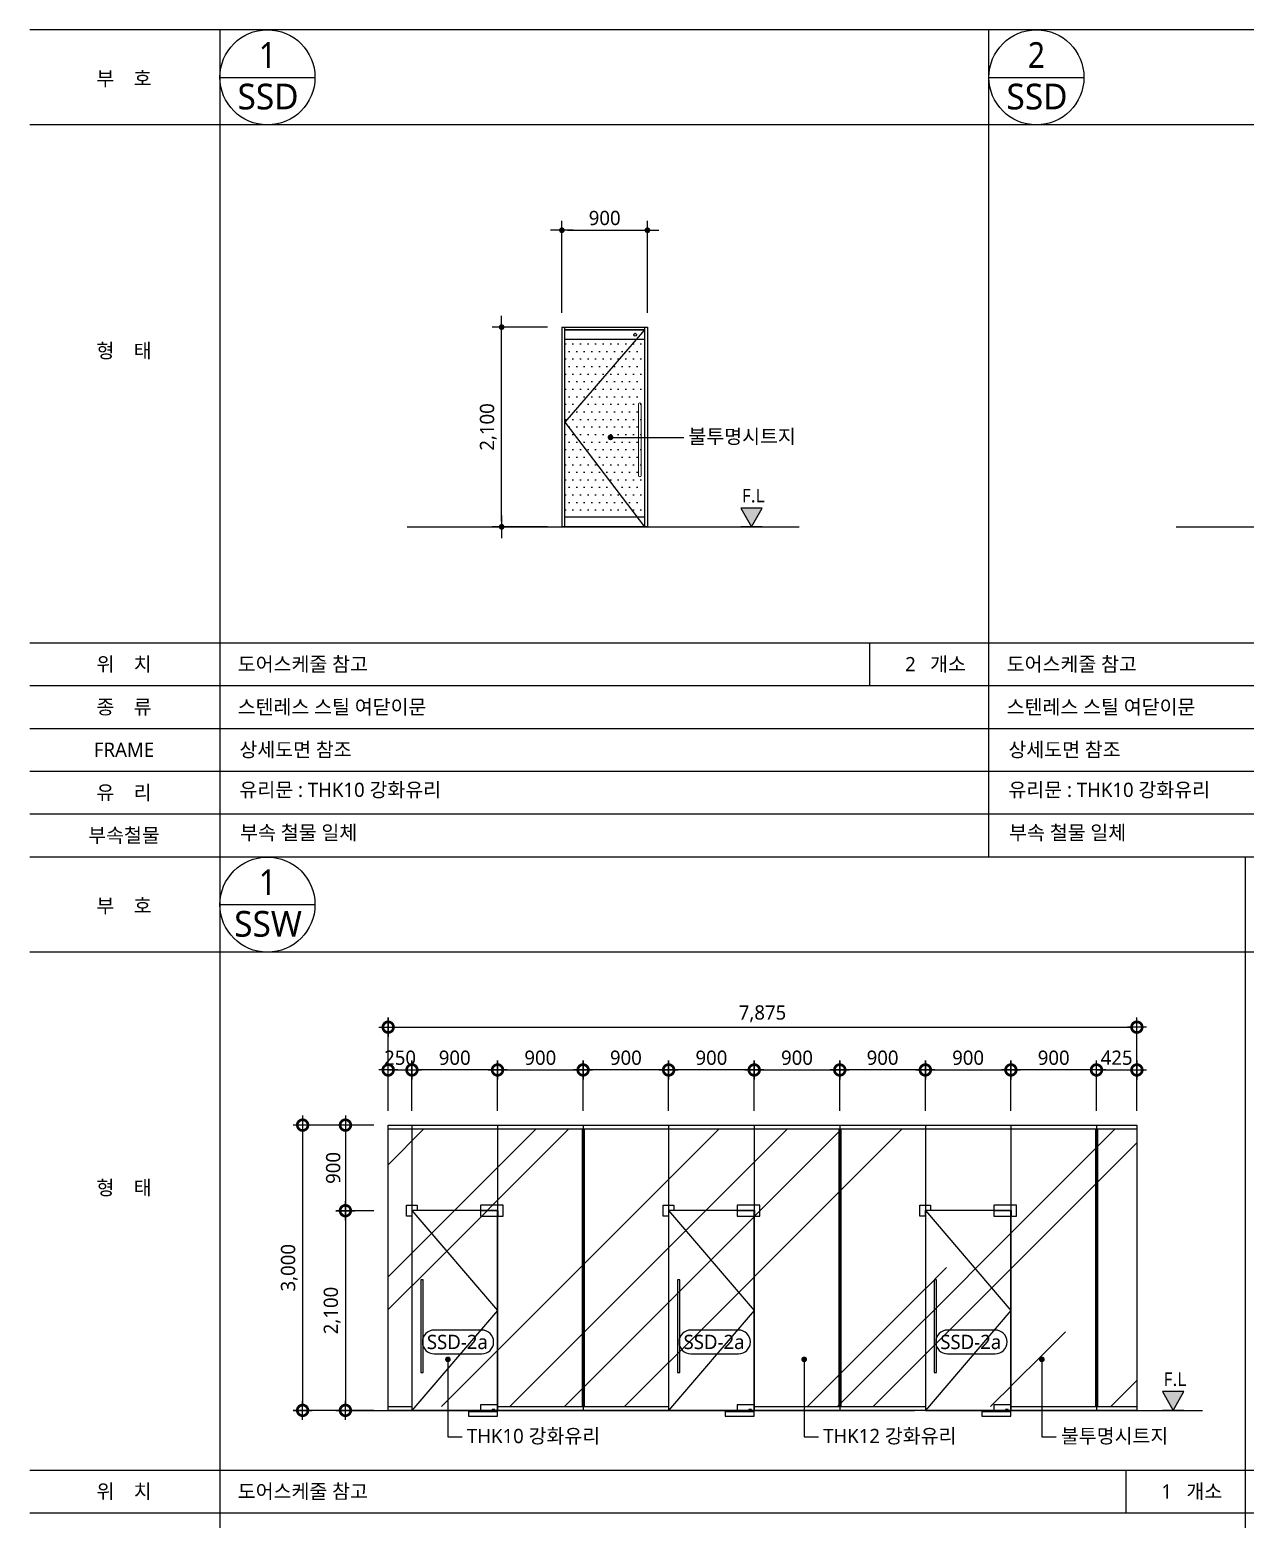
# Model space of a CAD drawing. Header units: millimetres. Extents: x -3 to 459584, y -660938 to -11738.
# Drawn here: x 42047 to 54831, y -135997 to -120334 of the extents above; entities that cross this region are included whole.
import ezdxf
from ezdxf import colors
from ezdxf.entities.mleader import LeaderData, LeaderLine
from ezdxf.enums import TextEntityAlignment as Align
from ezdxf.math import Vec2, Vec3

# ---------------------------------------------------------------- set-up
doc = ezdxf.new("R2010")
doc.units = ezdxf.units.MM
doc.header["$LTSCALE"] = 200
for name, pattern in [('CEN-GAUN', [32.2, 30, -1, 0.2, -1]), ('CENTERX2', [4, 2.5, -0.5, 0.5, -0.5]), ('DASHDOT', [1, 0.5, -0.25, 0, -0.25]), ('H1', [1, 0.5, -0.5])]:
    doc.linetypes.add(name, pattern=pattern)
doc.layers.get('DEFPOINTS').update_dxf_attribs({"color": 137})
for name, color, linetype in [('0.KSC-DIM', 5, 'Continuous'), ('0.KSC-DOOR', 4, 'Continuous'), ('4ELE', 4, 'Continuous'), ('6fin', 6, 'Continuous'), ('7ELE', 7, 'Continuous'), ('A-ELEV-PCN4', 4, 'Continuous'), ('A-ELEV-PCN5', 5, 'Continuous'), ('A-ELEV-PCN9', 9, 'Continuous'), ('A-PATT', 252, 'Continuous'), ('a-TAG-1', 6, 'Continuous'), ('A-TAG-2', 4, 'Continuous'), ('A-wall-유리파티션', 5, 'Continuous'), ('CEN', 1, 'CEN-GAUN'), ('CTR', 1, 'Continuous'), ('DIM', 7, 'Continuous'), ('ELE3', 3, 'Continuous'), ('ELE4', 4, 'Continuous'), ('ELE6', 6, 'Continuous'), ('SYM', 6, 'Continuous'), ('TAG', 6, 'Continuous'), ('TAR-LEVEL', 6, 'Continuous'), ('TEX', 3, 'Continuous')]:
    doc.layers.add(name, color=color, linetype=linetype)
doc.layers.add('WIN', color=4, linetype='Continuous', lineweight=0)
doc.styles.add('ARIAL', font='malgun.ttf')
doc.styles.add('S1', font='malgun.ttf')
doc.styles.add('돋움', font='malgun.ttf')
doc.styles.add('스타일1', font='malgun.ttf')
doc.dimstyles.new('CJA-50', dxfattribs={"dimscale": 50, "dimtxt": 3, "dimasz": 1, "dimexe": 2, "dimexo": 3, "dimgap": 1, "dimtad": 1, "dimdec": 0, "dimzin": 1, "dimdsep": 46, "dimlunit": 6, "dimtxsty": 'S1', "dimblk": 'GAUN-DOT', "dimcen": -2, "dimdle": 2, "dimclrd": 256, "dimclre": 256, "dimclrt": 3, "dimadec": 0, "dimazin": 0, "dimtfac": 1, "dimtdec": 0, "dimtix": 1, "dimtmove": 2, "dimatfit": 3, "dimldrblk": 'DOTSMALL', "dimfxl": 1, "dimtolj": 1, "dimtzin": 1, "dimarcsym": 0})
doc.dimstyles.new('CJC-50', dxfattribs={"dimscale": 50, "dimtxt": 3, "dimasz": 1.2, "dimexe": 2, "dimexo": 3, "dimgap": 1, "dimtad": 1, "dimdec": 0, "dimdsep": 46, "dimlunit": 6, "dimtxsty": 'ARIAL', "dimblk": 'CJDOT', "dimcen": 1, "dimclrd": 256, "dimclre": 256, "dimclrt": 3, "dimadec": 0, "dimazin": 0, "dimtfac": 1, "dimtdec": 0, "dimtix": 1, "dimtmove": 2, "dimatfit": 2, "dimfxl": 1, "dimlwd": -1, "dimlwe": -1, "dimarcsym": 0})

# ---------------------------------------------------------------- blocks, each defined once
blk = doc.blocks.new('CJDOT')
blk.add_line((-2, 0), (2, 0))
at = {"const_width": 0.5}
blk.add_lwpolyline([(-0.25, 0, 1), (0.25, 0, 1)], format="xyb", close=True, dxfattribs=at)
blk = doc.blocks.new('*D235')
at = {"layer": 'DEFPOINTS', "color": 0, "linetype": 'Continuous', "ltscale": 0.1, "transparency": 16777216}
for p in [(47010, -123461), (47644, -123461), (47644, -125561)]:
    blk.add_point(p, dxfattribs=at)
at = {"layer": 'DIM', "ltscale": 0.1, "transparency": 16777216}
for p, q in [((47494, -123461), (46910, -123461)), ((47010, -125501), (47010, -123521)), ((47494, -125561), (46910, -125561))]:
    blk.add_line(p, q, dxfattribs=at)
at = {"layer": 'DIM', "linetype": 'Continuous', "ltscale": 0.1, "transparency": 16777216, "xscale": 60, "yscale": 60, "zscale": 60}
for p, rotation in [((47010, -123461), 90), ((47010, -125561), 270)]:
    blk.add_blockref('CJDOT', p, dxfattribs=dict(at, rotation=rotation))
at = {"layer": 'DIM', "color": 3, "linetype": 'Continuous', "ltscale": 0.1, "transparency": 16777216, "insert": (46870, -124511), "char_height": 150, "attachment_point": 5, "rotation": 90, "style": 'ARIAL'}
blk.add_mtext('2,100', dxfattribs=at)
blk = doc.blocks.new('*D236')
at = {"layer": 'DEFPOINTS', "color": 0, "linetype": 'Continuous', "ltscale": 0.1, "transparency": 16777216}
for p in [(48544, -122442), (47644, -123461), (48544, -123461)]:
    blk.add_point(p, dxfattribs=at)
at = {"layer": 'DIM', "ltscale": 0.1, "transparency": 16777216}
for p, q in [((47644, -123311), (47644, -122342)), ((47704, -122442), (48484, -122442)), ((48544, -123311), (48544, -122342))]:
    blk.add_line(p, q, dxfattribs=at)
at = {"layer": 'DIM', "linetype": 'Continuous', "ltscale": 0.1, "transparency": 16777216, "xscale": 60, "yscale": 60, "zscale": 60, "rotation": 180}
blk.add_blockref('CJDOT', (47644, -122442), dxfattribs=at)
at = {"layer": 'DIM', "linetype": 'Continuous', "ltscale": 0.1, "transparency": 16777216, "xscale": 60, "yscale": 60, "zscale": 60}
blk.add_blockref('CJDOT', (48544, -122442), dxfattribs=at)
at = {"layer": 'DIM', "color": 3, "linetype": 'Continuous', "ltscale": 0.1, "transparency": 16777216, "insert": (48094, -122314), "char_height": 150, "attachment_point": 5, "style": 'ARIAL'}
blk.add_mtext('900', dxfattribs=at)
blk = doc.blocks.new('단면레벨-1')
at = {"layer": 'TAG'}
blk.add_hatch(color=256, dxfattribs=at).paths.add_polyline_path([(0, 0), (2.27, 3.93), (-2.27, 3.93)])
for p, q in [((-2.27, 3.93), (0, 0)), ((2.27, 3.93), (-2.27, 3.93)), ((0, 0), (2.27, 3.93)), ((2.27, 0), (-2.27, 0))]:
    blk.add_line(p, q, dxfattribs=at)
at = {"layer": 'TAG', "color": 3, "style": '돋움'}
blk.add_attdef('GL.+1500', text='', height=2.81, dxfattribs=at).set_placement((0.37, 6.53), align=Align.MIDDLE)
blk = doc.blocks.new('dor&win')
at = {"layer": 'a-TAG-1', "ltscale": 0.2}
blk.add_line((-5.5, 0), (5.5, 0), dxfattribs=at)
blk.add_circle((0, 0), 5.5, dxfattribs=at)
at = {"layer": 'a-TAG-1', "color": 3, "style": 'ARIAL'}
for tag, p in [('1', (0, 2.58)), ('FSD', (0.07, -2.22))]:
    blk.add_attdef(tag, text='', height=3, dxfattribs=at).set_placement(p, align=Align.MIDDLE_CENTER)
blk = doc.blocks.new('_Dot')
at = {"color": 0, "linetype": 'ByBlock', "lineweight": -2}
blk.add_line((-0.5, 0), (-1, 0), dxfattribs=at)
at = {"color": 0, "linetype": 'ByBlock', "const_width": 0.5}
blk.add_lwpolyline([(-0.25, 0, 1), (0.25, 0, 1)], format="xyb", close=True, dxfattribs=at)
blk = doc.blocks.new('GAUN-DOT')
at = {"linetype": 'ByBlock'}
for p, q in [((2, 0), (-2, 0)), ((0, -2), (0, 2))]:
    blk.add_line(p, q, dxfattribs=at)
at = {"const_width": 2.25}
blk.add_lwpolyline([(0, 0.28125, 1), (0, -0.28125, 1)], format="xyb", close=True, dxfattribs=at)
blk = doc.blocks.new('*D258')
at = {"layer": 'DEFPOINTS', "color": 0, "transparency": 16777216}
for p in [(45817, -131853), (44917, -134853), (45817, -134853)]:
    blk.add_point(p, dxfattribs=at)
at = {"layer": 'DIM', "lineweight": -2, "transparency": 16777216}
for p, q in [((45667, -131853), (44817, -131853)), ((44917, -131903), (44917, -134803)), ((45667, -134853), (44817, -134853))]:
    blk.add_line(p, q, dxfattribs=at)
at = {"layer": 'DIM', "lineweight": -2, "transparency": 16777216, "xscale": 50, "yscale": 50, "zscale": 50}
for p, rotation in [((44917, -131853), 90), ((44917, -134853), 270)]:
    blk.add_blockref('GAUN-DOT', p, dxfattribs=dict(at, rotation=rotation))
at = {"layer": 'DIM', "color": 3, "transparency": 16777216, "insert": (44777, -133353), "char_height": 150, "attachment_point": 5, "rotation": 90, "style": 'S1'}
blk.add_mtext('\\A1;3,000', dxfattribs=at)
blk = doc.blocks.new('_DotSmall')
at = {"color": 0, "linetype": 'ByBlock', "const_width": 0.5}
blk.add_lwpolyline([(-0.0625, 0, 1), (0.0625, 0, 1)], format="xyb", close=True, dxfattribs=at)
blk = doc.blocks.new('*D259')
at = {"layer": 'DEFPOINTS', "color": 0, "transparency": 16777216}
for p in [(45817, -132753), (45367, -134853), (45817, -134853)]:
    blk.add_point(p, dxfattribs=at)
at = {"layer": 'DIM', "lineweight": -2, "transparency": 16777216}
for p, q in [((45667, -132753), (45267, -132753)), ((45367, -132803), (45367, -134803)), ((45667, -134853), (45267, -134853))]:
    blk.add_line(p, q, dxfattribs=at)
at = {"layer": 'DIM', "lineweight": -2, "transparency": 16777216, "xscale": 50, "yscale": 50, "zscale": 50}
for p, rotation in [((45367, -132753), 90), ((45367, -134853), 270)]:
    blk.add_blockref('GAUN-DOT', p, dxfattribs=dict(at, rotation=rotation))
at = {"layer": 'DIM', "color": 3, "transparency": 16777216, "insert": (45227, -133803), "char_height": 150, "attachment_point": 5, "rotation": 90, "style": 'S1'}
blk.add_mtext('\\A1;2,100', dxfattribs=at)
blk = doc.blocks.new('*D260')
at = {"layer": 'DEFPOINTS', "color": 0, "transparency": 16777216}
for p in [(45817, -131853), (45367, -132753), (45817, -132753)]:
    blk.add_point(p, dxfattribs=at)
at = {"layer": 'DIM', "lineweight": -2, "transparency": 16777216}
for p, q in [((45667, -131853), (45267, -131853)), ((45367, -131903), (45367, -132703)), ((45667, -132753), (45267, -132753))]:
    blk.add_line(p, q, dxfattribs=at)
at = {"layer": 'DIM', "lineweight": -2, "transparency": 16777216, "xscale": 50, "yscale": 50, "zscale": 50}
for p, rotation in [((45367, -131853), 90), ((45367, -132753), 270)]:
    blk.add_blockref('GAUN-DOT', p, dxfattribs=dict(at, rotation=rotation))
at = {"layer": 'DIM', "color": 3, "transparency": 16777216, "insert": (45239, -132303), "char_height": 150, "attachment_point": 5, "rotation": 90, "style": 'S1'}
blk.add_mtext('\\A1;900', dxfattribs=at)
blk = doc.blocks.new('*D261')
at = {"layer": 'DEFPOINTS', "color": 0, "transparency": 16777216}
for p in [(53692, -130823), (45817, -131853), (53692, -131853)]:
    blk.add_point(p, dxfattribs=at)
at = {"layer": 'DIM', "lineweight": -2, "transparency": 16777216}
for p, q in [((45817, -131703), (45817, -130723)), ((53692, -131703), (53692, -130723)), ((45867, -130823), (53642, -130823))]:
    blk.add_line(p, q, dxfattribs=at)
at = {"layer": 'DIM', "lineweight": -2, "transparency": 16777216, "xscale": 50, "yscale": 50, "zscale": 50, "rotation": 180}
blk.add_blockref('GAUN-DOT', (45817, -130823), dxfattribs=at)
at = {"layer": 'DIM', "lineweight": -2, "transparency": 16777216, "xscale": 50, "yscale": 50, "zscale": 50}
blk.add_blockref('GAUN-DOT', (53692, -130823), dxfattribs=at)
at = {"layer": 'DIM', "color": 3, "transparency": 16777216, "insert": (49754, -130682), "char_height": 150, "attachment_point": 5, "style": 'S1'}
blk.add_mtext('\\A1;7,875', dxfattribs=at)
blk = doc.blocks.new('*D262')
at = {"layer": 'DEFPOINTS', "color": 0, "transparency": 16777216}
for p in [(46067, -131273), (45817, -131853), (46067, -131853)]:
    blk.add_point(p, dxfattribs=at)
at = {"layer": 'DIM', "lineweight": -2, "transparency": 16777216}
for p, q in [((45817, -131703), (45817, -131173)), ((46067, -131703), (46067, -131173)), ((45767, -131273), (45717, -131273)), ((45817, -131273), (46067, -131273)), ((46117, -131273), (46167, -131273))]:
    blk.add_line(p, q, dxfattribs=at)
at = {"layer": 'DIM', "lineweight": -2, "transparency": 16777216, "xscale": 50, "yscale": 50, "zscale": 50}
blk.add_blockref('GAUN-DOT', (45817, -131273), dxfattribs=at)
at = {"layer": 'DIM', "lineweight": -2, "transparency": 16777216, "xscale": 50, "yscale": 50, "zscale": 50, "rotation": 180}
blk.add_blockref('GAUN-DOT', (46067, -131273), dxfattribs=at)
at = {"layer": 'DIM', "color": 3, "transparency": 16777216, "insert": (45942, -131145), "char_height": 150, "attachment_point": 5, "style": 'S1'}
blk.add_mtext('\\A1;250', dxfattribs=at)
blk = doc.blocks.new('*D263')
at = {"layer": 'DEFPOINTS', "color": 0, "transparency": 16777216}
for p in [(46067, -131273), (46067, -131853), (46967, -131853)]:
    blk.add_point(p, dxfattribs=at)
at = {"layer": 'DIM', "lineweight": -2, "transparency": 16777216}
for p, q in [((46067, -131703), (46067, -131173)), ((46967, -131703), (46967, -131173)), ((46917, -131273), (46117, -131273))]:
    blk.add_line(p, q, dxfattribs=at)
at = {"layer": 'DIM', "lineweight": -2, "transparency": 16777216, "xscale": 50, "yscale": 50, "zscale": 50, "rotation": 180}
blk.add_blockref('GAUN-DOT', (46067, -131273), dxfattribs=at)
at = {"layer": 'DIM', "lineweight": -2, "transparency": 16777216, "xscale": 50, "yscale": 50, "zscale": 50}
blk.add_blockref('GAUN-DOT', (46967, -131273), dxfattribs=at)
at = {"layer": 'DIM', "color": 3, "transparency": 16777216, "insert": (46517, -131145), "char_height": 150, "attachment_point": 5, "style": 'S1'}
blk.add_mtext('\\A1;900', dxfattribs=at)
blk = doc.blocks.new('*D264')
at = {"layer": 'DEFPOINTS', "color": 0, "transparency": 16777216}
for p in [(48767, -131273), (48767, -131853), (49667, -131853)]:
    blk.add_point(p, dxfattribs=at)
at = {"layer": 'DIM', "lineweight": -2, "transparency": 16777216}
for p, q in [((48767, -131703), (48767, -131173)), ((49667, -131703), (49667, -131173)), ((49617, -131273), (48817, -131273))]:
    blk.add_line(p, q, dxfattribs=at)
at = {"layer": 'DIM', "lineweight": -2, "transparency": 16777216, "xscale": 50, "yscale": 50, "zscale": 50, "rotation": 180}
blk.add_blockref('GAUN-DOT', (48767, -131273), dxfattribs=at)
at = {"layer": 'DIM', "lineweight": -2, "transparency": 16777216, "xscale": 50, "yscale": 50, "zscale": 50}
blk.add_blockref('GAUN-DOT', (49667, -131273), dxfattribs=at)
at = {"layer": 'DIM', "color": 3, "transparency": 16777216, "insert": (49217, -131145), "char_height": 150, "attachment_point": 5, "style": 'S1'}
blk.add_mtext('\\A1;900', dxfattribs=at)
blk = doc.blocks.new('*D265')
at = {"layer": 'DEFPOINTS', "color": 0, "transparency": 16777216}
for p in [(50567, -131273), (49667, -131853), (50567, -131853)]:
    blk.add_point(p, dxfattribs=at)
at = {"layer": 'DIM', "lineweight": -2, "transparency": 16777216}
for p, q in [((49667, -131703), (49667, -131173)), ((50567, -131703), (50567, -131173)), ((49717, -131273), (50517, -131273))]:
    blk.add_line(p, q, dxfattribs=at)
at = {"layer": 'DIM', "lineweight": -2, "transparency": 16777216, "xscale": 50, "yscale": 50, "zscale": 50, "rotation": 180}
blk.add_blockref('GAUN-DOT', (49667, -131273), dxfattribs=at)
at = {"layer": 'DIM', "lineweight": -2, "transparency": 16777216, "xscale": 50, "yscale": 50, "zscale": 50}
blk.add_blockref('GAUN-DOT', (50567, -131273), dxfattribs=at)
at = {"layer": 'DIM', "color": 3, "transparency": 16777216, "insert": (50117, -131145), "char_height": 150, "attachment_point": 5, "style": 'S1'}
blk.add_mtext('\\A1;900', dxfattribs=at)
blk = doc.blocks.new('*D266')
at = {"layer": 'DEFPOINTS', "color": 0, "transparency": 16777216}
for p in [(53692, -131273), (53267, -131853), (53692, -131853)]:
    blk.add_point(p, dxfattribs=at)
at = {"layer": 'DIM', "lineweight": -2, "transparency": 16777216}
for p, q in [((53267, -131703), (53267, -131173)), ((53692, -131703), (53692, -131173)), ((53217, -131273), (53167, -131273)), ((53267, -131273), (53692, -131273)), ((53742, -131273), (53792, -131273))]:
    blk.add_line(p, q, dxfattribs=at)
at = {"layer": 'DIM', "lineweight": -2, "transparency": 16777216, "xscale": 50, "yscale": 50, "zscale": 50}
blk.add_blockref('GAUN-DOT', (53267, -131273), dxfattribs=at)
at = {"layer": 'DIM', "lineweight": -2, "transparency": 16777216, "xscale": 50, "yscale": 50, "zscale": 50, "rotation": 180}
blk.add_blockref('GAUN-DOT', (53692, -131273), dxfattribs=at)
at = {"layer": 'DIM', "color": 3, "transparency": 16777216, "insert": (53479, -131145), "char_height": 150, "attachment_point": 5, "style": 'S1'}
blk.add_mtext('\\A1;425', dxfattribs=at)
blk = doc.blocks.new('DN')
at = {"layer": 'SYM', "color": 6}
blk.add_lwpolyline([(12.5, 0.17, 1), (12.5, 5.17), (2.5, 5.17, 1), (2.5, 0.17)], format="xyb", close=True, dxfattribs=at)
at = {"layer": 'SYM', "color": 3, "style": '스타일1'}
blk.add_attdef('FSD-1', text='', height=3, dxfattribs=at).set_placement((7.37, 2.67), align=Align.MIDDLE_CENTER)
blk = doc.blocks.new('*D98')
at = {"layer": 'DEFPOINTS', "color": 0, "transparency": 16777216}
for p in [(47867, -131273), (46967, -131853), (47867, -131853)]:
    blk.add_point(p, dxfattribs=at)
at = {"layer": 'DIM', "lineweight": -2, "transparency": 16777216}
for p, q in [((46967, -131703), (46967, -131173)), ((47867, -131703), (47867, -131173)), ((47017, -131273), (47817, -131273))]:
    blk.add_line(p, q, dxfattribs=at)
at = {"layer": 'DIM', "lineweight": -2, "transparency": 16777216, "xscale": 50, "yscale": 50, "zscale": 50, "rotation": 180}
blk.add_blockref('GAUN-DOT', (46967, -131273), dxfattribs=at)
at = {"layer": 'DIM', "lineweight": -2, "transparency": 16777216, "xscale": 50, "yscale": 50, "zscale": 50}
blk.add_blockref('GAUN-DOT', (47867, -131273), dxfattribs=at)
at = {"layer": 'DIM', "color": 3, "transparency": 16777216, "insert": (47417, -131145), "char_height": 150, "attachment_point": 5, "style": 'S1'}
blk.add_mtext('\\A1;900', dxfattribs=at)
blk = doc.blocks.new('*D99')
at = {"layer": 'DEFPOINTS', "color": 0, "transparency": 16777216}
for p in [(47867, -131273), (47867, -131853), (48767, -131853)]:
    blk.add_point(p, dxfattribs=at)
at = {"layer": 'DIM', "lineweight": -2, "transparency": 16777216}
for p, q in [((47867, -131703), (47867, -131173)), ((48767, -131703), (48767, -131173)), ((48717, -131273), (47917, -131273))]:
    blk.add_line(p, q, dxfattribs=at)
at = {"layer": 'DIM', "lineweight": -2, "transparency": 16777216, "xscale": 50, "yscale": 50, "zscale": 50, "rotation": 180}
blk.add_blockref('GAUN-DOT', (47867, -131273), dxfattribs=at)
at = {"layer": 'DIM', "lineweight": -2, "transparency": 16777216, "xscale": 50, "yscale": 50, "zscale": 50}
blk.add_blockref('GAUN-DOT', (48767, -131273), dxfattribs=at)
at = {"layer": 'DIM', "color": 3, "transparency": 16777216, "insert": (48317, -131145), "char_height": 150, "attachment_point": 5, "style": 'S1'}
blk.add_mtext('\\A1;900', dxfattribs=at)
blk = doc.blocks.new('SST-900')
at = {"color": 8, "linetype": 'H1', "ltscale": 50}
blk.add_wipeout([(0, -0.8), (68.6, -0.8), (68.6, 160), (0, 160)], dxfattribs=at).dxf.layer = '0.KSC-DOOR'
at = {"layer": '0.KSC-DIM', "color": 1, "linetype": 'CENTERX2', "ltscale": 200}
blk.add_lwpolyline([(0, 160), (68.6, 80), (0, 0)], dxfattribs=at)
at = {"layer": '0.KSC-DOOR', "color": 5}
for points in [[(-0.2, 155.7), (-4.4, 155.7), (-4.4, 164.3), (4, 164.3, -0.440022), (4.2, 164), (4.2, 160.2), (-0.2, 160.2), (-0.2, 155.7)], [(68.8, 155.7), (73, 155.7), (73, 164.3), (55.2, 164.3, 0.440022), (54.9, 164), (54.9, 160.2), (68.8, 160.2), (68.8, 155.7)]]:
    blk.add_lwpolyline(points, format="xyb", dxfattribs=at)
at = {"layer": '0.KSC-DOOR'}
blk.add_lwpolyline([(0, 0), (68.6, 0), (68.6, 160), (0, 160)], close=True, dxfattribs=at)
at = {"layer": '0.KSC-DOOR', "color": 5}
for points in [[(54.9, 155.7), (68.6, 155.7), (68.6, 160), (54.9, 160)], [(54.9, 0), (68.6, 0), (68.6, 4.3), (54.9, 4.3)]]:
    blk.add_lwpolyline(points, close=True, dxfattribs=at)
at = {"layer": '0.KSC-DOOR', "color": 6}
blk.add_lwpolyline([(7, 30.4), (9, 30.4), (9, 104.7), (7, 104.7)], close=True, dxfattribs=at)
at = {"layer": '0.KSC-DOOR', "color": 8, "linetype": 'H1', "ltscale": 0.5}
for points in [[(66.5, 0.6), (64.3, 0.6), (64.3, -0.8), (66.5, -0.8)], [(45.2, -4.7), (68.6, -4.7), (68.6, -0.8), (45.2, -0.8)], [(45.2, -0.9), (68.6, -0.9), (68.6, -0.8), (45.2, -0.8)]]:
    blk.add_lwpolyline(points, close=True, dxfattribs=at)
blk = doc.blocks.new('*D100')
at = {"layer": 'DEFPOINTS', "color": 0, "transparency": 16777216}
for p in [(52367, -131273), (51467, -131853), (52367, -131853)]:
    blk.add_point(p, dxfattribs=at)
at = {"layer": 'DIM', "lineweight": -2, "transparency": 16777216}
for p, q in [((51467, -131703), (51467, -131173)), ((52367, -131703), (52367, -131173)), ((51517, -131273), (52317, -131273))]:
    blk.add_line(p, q, dxfattribs=at)
at = {"layer": 'DIM', "lineweight": -2, "transparency": 16777216, "xscale": 50, "yscale": 50, "zscale": 50, "rotation": 180}
blk.add_blockref('GAUN-DOT', (51467, -131273), dxfattribs=at)
at = {"layer": 'DIM', "lineweight": -2, "transparency": 16777216, "xscale": 50, "yscale": 50, "zscale": 50}
blk.add_blockref('GAUN-DOT', (52367, -131273), dxfattribs=at)
at = {"layer": 'DIM', "color": 3, "transparency": 16777216, "insert": (51917, -131145), "char_height": 150, "attachment_point": 5, "style": 'S1'}
blk.add_mtext('\\A1;900', dxfattribs=at)
blk = doc.blocks.new('*D101')
at = {"layer": 'DEFPOINTS', "color": 0, "transparency": 16777216}
for p in [(50567, -131273), (50567, -131853), (51467, -131853)]:
    blk.add_point(p, dxfattribs=at)
at = {"layer": 'DIM', "lineweight": -2, "transparency": 16777216}
for p, q in [((50567, -131703), (50567, -131173)), ((51467, -131703), (51467, -131173)), ((51417, -131273), (50617, -131273))]:
    blk.add_line(p, q, dxfattribs=at)
at = {"layer": 'DIM', "lineweight": -2, "transparency": 16777216, "xscale": 50, "yscale": 50, "zscale": 50, "rotation": 180}
blk.add_blockref('GAUN-DOT', (50567, -131273), dxfattribs=at)
at = {"layer": 'DIM', "lineweight": -2, "transparency": 16777216, "xscale": 50, "yscale": 50, "zscale": 50}
blk.add_blockref('GAUN-DOT', (51467, -131273), dxfattribs=at)
at = {"layer": 'DIM', "color": 3, "transparency": 16777216, "insert": (51017, -131145), "char_height": 150, "attachment_point": 5, "style": 'S1'}
blk.add_mtext('\\A1;900', dxfattribs=at)
blk = doc.blocks.new('*D102')
at = {"layer": 'DEFPOINTS', "color": 0, "transparency": 16777216}
for p in [(52367, -131273), (52367, -131853), (53267, -131853)]:
    blk.add_point(p, dxfattribs=at)
at = {"layer": 'DIM', "lineweight": -2, "transparency": 16777216}
for p, q in [((52367, -131703), (52367, -131173)), ((53267, -131703), (53267, -131173)), ((53217, -131273), (52417, -131273))]:
    blk.add_line(p, q, dxfattribs=at)
at = {"layer": 'DIM', "lineweight": -2, "transparency": 16777216, "xscale": 50, "yscale": 50, "zscale": 50, "rotation": 180}
blk.add_blockref('GAUN-DOT', (52367, -131273), dxfattribs=at)
at = {"layer": 'DIM', "lineweight": -2, "transparency": 16777216, "xscale": 50, "yscale": 50, "zscale": 50}
blk.add_blockref('GAUN-DOT', (53267, -131273), dxfattribs=at)
at = {"layer": 'DIM', "color": 3, "transparency": 16777216, "insert": (52817, -131145), "char_height": 150, "attachment_point": 5, "style": 'S1'}
blk.add_mtext('\\A1;900', dxfattribs=at)

msp = doc.modelspace()

# ---------------------------------------------------------------- hatches: boundary and pattern name
h = msp.add_hatch()
h.set_pattern_fill('DOTS', color=9, scale=50)
h.set_pattern_definition([(0, (-2325, -147450), (39.6875, 79.375), [0, -79.375])])
h.paths.add_polyline_path([(47674.1, -125460.7), (48514.1, -125460.7), (48514.1, -123590.7), (47674.1, -123590.7)])

# ---------------------------------------------------------------- linework, layer by layer
msp.add_line((54831.5, -129034.1), (54831.5, -137734.1))
at = {"layer": '4ELE'}
for p, q in [((47644.1, -123460.7), (47644.1, -125560.7)), ((47644.1, -123460.7), (48544.1, -123460.7)), ((47674.1, -125560.7), (47674.1, -123460.7)), ((47674.1, -123460.7), (48514.1, -123460.7)), ((47674.1, -123490.7), (48514.1, -123490.7)), ((48514.1, -123490.7), (47674.1, -123490.7)), ((48514.1, -123460.7), (48514.1, -125560.7)), ((48544.1, -123460.7), (48544.1, -125560.7)), ((48544.1, -125560.7), (47644.1, -125560.7))]:
    msp.add_line(p, q, dxfattribs=at)
at = {"layer": '6fin'}
for p, q in [((48514.1, -123590.7), (47674.1, -123590.7)), ((48514.1, -125460.7), (47674.1, -125460.7))]:
    msp.add_line(p, q, dxfattribs=at)
msp.add_circle((48414.1, -123540.7), 15, dxfattribs=at)
at = {"layer": 'A-ELEV-PCN5'}
msp.add_line((45817, -131892.6), (53692, -131892.6), dxfattribs=at)
at = {"layer": 'A-ELEV-PCN9'}
for p, q in [((47867, -131852.6), (47867, -134852.6)), ((50567, -131852.6), (50567, -134852.6)), ((53267, -131852.6), (53267, -134852.6)), ((47857, -131892.6), (47857, -134812.6)), ((47877, -131892.6), (47877, -134812.6)), ((50557, -131892.6), (50557, -134812.6)), ((50577, -131892.6), (50577, -134812.6)), ((53257, -131892.6), (53257, -134812.6)), ((53277, -131892.6), (53277, -134812.6))]:
    msp.add_line(p, q, dxfattribs=at)
at = {"layer": 'A-TAG-2', "color": 7}
for p, q in [((76397.2, -121334.1), (42047.2, -121334.1)), ((76397.2, -130034.1), (42047.2, -130034.1))]:
    msp.add_line(p, q, dxfattribs=at)
at = {"layer": 'A-wall-유리파티션'}
msp.add_line((45817, -131852.6), (53642, -131852.6), dxfattribs=at)
at = {"layer": 'CEN'}
for p, q in [((46017, -125560.7), (50138.5, -125560.7)), ((54105.2, -125560.7), (58226.7, -125560.7))]:
    msp.add_line(p, q, dxfattribs=at)
at = {"layer": 'CTR', "linetype": 'DASHDOT', "ltscale": 100}
for p, q in [((48514.1, -123490.7), (47674.1, -124460.7)), ((47674.1, -124460.7), (48514.1, -125560.7))]:
    msp.add_line(p, q, dxfattribs=at)
at = {"layer": 'ELE3'}
for p, q in [((76397.2, -120334.1), (42047.2, -120334.1)), ((44047.2, -120334.1), (44047.2, -146434.1)), ((76397.2, -129034.1), (42047.2, -129034.1))]:
    msp.add_line(p, q, dxfattribs=at)
at = {"layer": 'ELE4'}
msp.add_line((52135.4, -129034.1), (52135.4, -120334.1), dxfattribs=at)
at = {"layer": 'ELE6'}
for p, q in [((76397.2, -126784.1), (42047.2, -126784.1)), ((50878.7, -126784.1), (50878.7, -127234.1)), ((76397.2, -127234.1), (42047.2, -127234.1)), ((76397.2, -127684.1), (42047.2, -127684.1)), ((76397.2, -128134.1), (42047.2, -128134.1)), ((76397.2, -128584.1), (42047.2, -128584.1)), ((76400, -135484.1), (42047.2, -135484.1)), ((53574.7, -135484.1), (53574.7, -135934.1)), ((76400, -135934.1), (42047.2, -135934.1))]:
    msp.add_line(p, q, dxfattribs=at)
at = {"layer": 'WIN', "color": 5}
msp.add_lwpolyline([(48479.1, -125020.7, -1), (48449.1, -125020.7), (48449.1, -124270.7, -1), (48479.1, -124270.7)], format="xyb", close=True, dxfattribs=at)

# ---------------------------------------------------------------- block references
at = {"layer": 'A-ELEV-PCN4', "xscale": 13.1249999999998, "yscale": 13.1249999999998, "zscale": 13.1249999999998}
for p in [(46067, -134852.6), (48767, -134852.6), (51467, -134852.6)]:
    msp.add_blockref('SST-900', p, dxfattribs=at)
at = {"layer": 'a-TAG-1'}
ref = msp.add_blockref('dor&win', (44547.2, -120834.1), dxfattribs=dict(at, xscale=90.90909090894274, yscale=90.90909090894274, zscale=90.90909090894274))
ref.add_attrib('1', '1', dxfattribs={"color": 3, "height": 270, "style": 'S1', "width": 0.9}).set_placement((44547.2, -120599.2), align=Align.MIDDLE_CENTER)
ref.add_attrib('FSD', 'SSD', dxfattribs={"color": 3, "height": 270, "style": 'S1'}).set_placement((44553.3, -121036.2), align=Align.MIDDLE_CENTER)
ref = msp.add_blockref('dor&win', (52635.4, -120834.1), dxfattribs=dict(at, xscale=90.90909090894274, yscale=90.90909090894274, zscale=90.90909090894274))
ref.add_attrib('1', '2', dxfattribs={"color": 3, "height": 270, "style": 'S1', "width": 0.9}).set_placement((52635.4, -120599.2), align=Align.MIDDLE_CENTER)
ref.add_attrib('FSD', 'SSD', dxfattribs={"color": 3, "height": 270, "style": 'S1'}).set_placement((52641.5, -121036.2), align=Align.MIDDLE_CENTER)
ref = msp.add_blockref('dor&win', (44547.2, -129534.1), dxfattribs=dict(at, xscale=90.90909090894274, yscale=90.90909090894274, zscale=90.90909090894274))
ref.add_attrib('1', '1', dxfattribs={"color": 3, "height": 270, "style": 'S1', "width": 0.9}).set_placement((44547.2, -129299.2), align=Align.MIDDLE_CENTER)
ref.add_attrib('FSD', 'SSW', dxfattribs={"color": 3, "height": 270, "style": 'S1'}).set_placement((44553.3, -129736.2), align=Align.MIDDLE_CENTER)
at = {"layer": 'TAR-LEVEL'}
ref = msp.add_blockref('단면레벨-1', (49638.5, -125560.7), dxfattribs=dict(at, xscale=50, yscale=50, zscale=50))
ref.add_attrib('GL.+1500', 'F.L', dxfattribs={"color": 3, "height": 140.62, "style": 'ARIAL'}).set_placement((49656.9, -125234.4), align=Align.MIDDLE)
ref = msp.add_blockref('단면레벨-1', (54073.7, -134852.6), dxfattribs=dict(at, xscale=50, yscale=50, zscale=50))
ref.add_attrib('GL.+1500', 'F.L', dxfattribs={"color": 3, "height": 140.62, "style": 'ARIAL'}).set_placement((54092.1, -134526.3), align=Align.MIDDLE)

# ---------------------------------------------------------------- texts
at = {"layer": 'TEX', "style": 'S1'}
for s, p in [('부    호', (43038.3, -120921.6)), ('형    태', (43038.3, -123784.8)), ('위    치', (43038.3, -127080.1)), ('종    류', (43038.3, -127530.1)), ('FRAME', (43038.3, -127980.1)), ('유    리', (43038.3, -128430.1)), ('부속철물', (43038.3, -128880.1)), ('부    호', (43038.3, -129621.6)), ('형    태', (43038.3, -132586.7)), ('위    치', (43038.3, -135780.1))]:
    msp.add_text(s, height=150, dxfattribs=at).set_placement(p, align=Align.CENTER)
for s, p in [('도어스케줄 참고', (44235, -127080.1)), ('도어스케줄 참고', (52323.2, -127080.1)), ('스텐레스 스틸 여닫이문', (44235, -127530.1)), ('스텐레스 스틸 여닫이문', (52323.2, -127530.1)), ('상세도면 참조', (44252.3, -127980.1)), ('상세도면 참조', (52340.5, -127980.1)), ('유리문 : THK10 강화유리', (44253.1, -128401.7)), ('유리문 : THK10 강화유리', (52341.3, -128401.7)), ('부속 철물 일체', (44260.1, -128851.7)), ('부속 철물 일체', (52348.3, -128851.7)), ('도어스케줄 참고', (44235, -135780.1))]:
    msp.add_text(s, height=150, dxfattribs=at).set_placement(p)
for s, p in [('2', (51366.2, -127080.1)), ('개소', (51893.3, -127080.1)), ('1', (54062.3, -135780.1)), ('개소', (54589.3, -135780.1))]:
    msp.add_text(s, height=150, dxfattribs=at).set_placement(p, align=Align.RIGHT)

# ---------------------------------------------------------------- dimensions: what is measured, and where the dimension line sits
at = {"layer": 'DIM', "color": 7, "linetype": 'Continuous', "ltscale": 0.1}
for base, p1, p2, angle, picture, middle in [((48544.1, -122441.9), (47644.1, -123460.7), (48544.1, -123460.7), 180, '*D236', (48094.1, -122314.4)), ((47010.2, -123460.7), (47644.1, -125560.7), (47644.1, -123460.7), 90, '*D235', (46869.8, -124510.7))]:
    dim = msp.add_linear_dim(base=base, p1=p1, p2=p2, angle=angle, dimstyle='CJC-50', dxfattribs=at)
    dim.commit()
    dim.dimension.update_dxf_attribs({"geometry": picture, "text_midpoint": middle})
at = {"layer": 'DIM'}
for base, p1, p2, angle, picture, middle in [((53692, -130822.6), (45817, -131852.6), (53692, -131852.6), 180, '*D261', (49754.5, -130682.5)), ((46067, -131272.6), (45817, -131852.6), (46067, -131852.6), 180, '*D262', (45942, -131145.1)), ((47867, -131272.6), (46967, -131852.6), (47867, -131852.6), 180, '*D98', (47417, -131145.1)), ((50567, -131272.6), (49667, -131852.6), (50567, -131852.6), 180, '*D265', (50117, -131145.1)), ((52367, -131272.6), (51467, -131852.6), (52367, -131852.6), 180, '*D100', (51917, -131145.1)), ((53692, -131272.6), (53267, -131852.6), (53692, -131852.6), 180, '*D266', (53479.5, -131145.1)), ((44917, -134852.7), (45817, -131852.6), (45817, -134852.7), 90, '*D258', (44776.9, -133352.6)), ((45367, -132752.6), (45817, -131852.6), (45817, -132752.6), 90, '*D260', (45239.5, -132302.6)), ((45367, -134852.7), (45817, -132752.6), (45817, -134852.7), 90, '*D259', (45226.5, -133802.6))]:
    dim = msp.add_linear_dim(base=base, p1=p1, p2=p2, angle=angle, dimstyle='CJA-50', dxfattribs=at)
    dim.commit()
    dim.dimension.update_dxf_attribs({"geometry": picture, "text_midpoint": middle})
for base, p1, p2, picture, middle in [((46067, -131272.6), (46967, -131852.6), (46067, -131852.6), '*D263', (46517, -131145.1)), ((47867, -131272.6), (48767, -131852.6), (47867, -131852.6), '*D99', (48317, -131145.1)), ((48767, -131272.6), (49667, -131852.6), (48767, -131852.6), '*D264', (49217, -131145.1)), ((50567, -131272.6), (51467, -131852.6), (50567, -131852.6), '*D101', (51017, -131145.1)), ((52367, -131272.6), (53267, -131852.6), (52367, -131852.6), '*D102', (52817, -131145.1))]:
    dim = msp.add_linear_dim(base=base, p1=p1, p2=p2, dimstyle='CJA-50', dxfattribs=at)
    dim.commit()
    dim.dimension.update_dxf_attribs({"geometry": picture, "text_midpoint": middle})

# ---------------------------------------------------------------- leaders
at = {"layer": 'TAG', "color": 3}
ml = msp.add_multileader_mtext('Standard', dxfattribs=at)
ml.set_content('불투명시트지', color=3, style='ARIAL')
ml.set_leader_properties(color=6)
ml.set_arrow_properties(name='DOT')
ml.build(insert=Vec2(0, 0))
ml.multileader.update_dxf_attribs({"dogleg_length": 3, "arrow_head_size": 60})
ctx = ml.context
ctx.base_point, ctx.char_height, ctx.arrow_head_size, ctx.landing_gap_size, ctx.plane_origin = Vec3(48925, -124620), 150, 60, 50, Vec3(47909, -126691.7)
notes = []
notes.append((ctx, [(0, (1, 1, 0), (48775, -124620), (1, 0), 150, [(0, [(48155, -124620)], 0, [])])]))
ctx.mtext.insert, ctx.mtext.flow_direction = Vec3(48975, -124535.8), 5
ml = msp.add_multileader_mtext('Standard', dxfattribs=at)
ml.set_content('불투명시트지', color=3, style='ARIAL')
ml.set_leader_properties(color=6)
ml.set_arrow_properties(name='DOT')
ml.build(insert=Vec2(0, 0))
ml.multileader.update_dxf_attribs({"dogleg_length": 3, "arrow_head_size": 60})
ctx = ml.context
ctx.base_point, ctx.char_height, ctx.arrow_head_size, ctx.landing_gap_size, ctx.plane_origin = Vec3(52843, -135131.6), 150, 60, 50, Vec3(51827, -137203.3)
notes.append((ctx, [(0, (1, 1, 0), (52693, -135131.6), (1, 0), 150, [(0, [(52693, -134316.6)], 0, [])])]))
ctx.mtext.insert, ctx.mtext.flow_direction = Vec3(52893, -135047.4), 5
for ctx, leaders in notes:
    for number, flags, end, landing, length, lines in leaders:
        leader = LeaderData()
        leader.index, (leader.has_last_leader_line, leader.has_dogleg_vector, leader.attachment_direction) = number, flags
        leader.last_leader_point, leader.dogleg_vector, leader.dogleg_length = Vec3(end), Vec3(landing), length
        for number, points, colour, breaks in lines:
            line = LeaderLine()
            line.index, line.vertices, line.color, line.breaks = number, Vec3.list(points), colors.encode_raw_color(colour), breaks
            leader.lines.append(line)
        ctx.leaders.append(leader)

# ---------------------------------------------------------------- next in the draw order: hatches: boundary and pattern name
at = {"layer": 'A-PATT'}
h = msp.add_hatch(dxfattribs=at)
h.set_pattern_fill('AR-RROOF', color=155, scale=80, angle=45)
h.set_pattern_definition([(45, (-2325, -147450), (1724.21, 4597.89), [30480, -4064, 10160, -2032]), (45, (-1132.4, -144820.6), (-3347.84, 474.16), [6096, -670.56, 12192, -1524]), (45, (-2827.9, -145510.3), (6508.89, 8434.257), [16256, -2844.8, 8128, -2032])])
h.paths.add_polyline_path([(45817, -131892.6), (53692, -131892.6), (53692, -134812.6), (45817, -134812.6)])

# ---------------------------------------------------------------- next in the draw order: linework, layer by layer
at = {"layer": '4ELE'}
msp.add_lwpolyline([(45817, -131852.6), (53692, -131852.6), (53692, -134852.6), (45817, -134852.6)], close=True, dxfattribs=at)
at = {"layer": '7ELE'}
msp.add_line((46942, -134852.6), (46042, -134852.6), dxfattribs=at)
at = {"layer": 'A-ELEV-PCN5'}
for p, q in [((45817, -134812.6), (46067, -134812.6)), ((46967, -134812.6), (48767, -134812.6)), ((49667, -134812.6), (51467, -134812.6)), ((52367, -134812.6), (53692, -134812.6))]:
    msp.add_line(p, q, dxfattribs=at)
at = {"layer": 'A-ELEV-PCN9'}
for p, q in [((46067, -131852.6), (46067, -134852.6)), ((46967, -131852.6), (46967, -134852.6)), ((48767, -131852.6), (48767, -134852.6)), ((49667, -131852.6), (49667, -134852.6)), ((51467, -131852.6), (51467, -134852.6)), ((52367, -131852.6), (52367, -134852.6))]:
    msp.add_line(p, q, dxfattribs=at)
at = {"layer": 'CEN'}
msp.add_line((45352, -134852.6), (54383.7, -134852.6), dxfattribs=at)

# ---------------------------------------------------------------- next in the draw order: block references
at = {"layer": 'SYM'}
ref = msp.add_blockref('DN', (46176.2, -134267), dxfattribs=dict(at, xscale=50.00000000000001, yscale=50.00000000000001, zscale=50.00000000000001))
ref.add_attrib('1-FSD', 'SSD-2a', dxfattribs={"color": 3, "height": 150, "style": '스타일1'}).set_placement((46544.7, -134133.3), align=Align.MIDDLE_CENTER)
ref = msp.add_blockref('DN', (48876.2, -134267), dxfattribs=dict(at, xscale=50.00000000000001, yscale=50.00000000000001, zscale=50.00000000000001))
ref.add_attrib('1-FSD', 'SSD-2a', dxfattribs={"color": 3, "height": 150, "style": '스타일1'}).set_placement((49244.7, -134133.3), align=Align.MIDDLE_CENTER)
ref = msp.add_blockref('DN', (51576.2, -134267), dxfattribs=dict(at, xscale=50.00000000000001, yscale=50.00000000000001, zscale=50.00000000000001))
ref.add_attrib('1-FSD', 'SSD-2a', dxfattribs={"color": 3, "height": 150, "style": '스타일1'}).set_placement((51944.7, -134133.3), align=Align.MIDDLE_CENTER)

# ---------------------------------------------------------------- next in the draw order: leaders
at = {"layer": 'TAG', "color": 3}
ml = msp.add_multileader_mtext('Standard', dxfattribs=at)
ml.set_content('THK10 강화유리', color=3, style='ARIAL')
ml.set_leader_properties(color=6)
ml.set_arrow_properties(name='DOT')
ml.build(insert=Vec2(0, 0))
ml.multileader.update_dxf_attribs({"dogleg_length": 3, "arrow_head_size": 60})
ctx = ml.context
ctx.base_point, ctx.char_height, ctx.arrow_head_size, ctx.landing_gap_size, ctx.plane_origin = Vec3(46595.2, -135131.6), 150, 60, 50, Vec3(45579.1, -137203.3)
notes = []
notes.append((ctx, [(0, (1, 1, 0), (46445.2, -135131.6), (1, 0), 150, [(0, [(46445.2, -134316.6)], 0, [])])]))
ctx.mtext.insert, ctx.mtext.flow_direction = Vec3(46645.2, -135047.4), 5
ml = msp.add_multileader_mtext('Standard', dxfattribs=at)
ml.set_content('THK12 강화유리', color=3, style='ARIAL')
ml.set_leader_properties(color=6)
ml.set_arrow_properties(name='DOT')
ml.build(insert=Vec2(0, 0))
ml.multileader.update_dxf_attribs({"dogleg_length": 3, "arrow_head_size": 60})
ctx = ml.context
ctx.base_point, ctx.char_height, ctx.arrow_head_size, ctx.landing_gap_size, ctx.plane_origin = Vec3(50342.4, -135131.6), 150, 60, 50, Vec3(49326.4, -137203.3)
notes.append((ctx, [(0, (1, 1, 0), (50192.4, -135131.6), (1, 0), 150, [(0, [(50192.4, -134316.6)], 0, [])])]))
ctx.mtext.insert, ctx.mtext.flow_direction = Vec3(50392.4, -135047.4), 5
for ctx, leaders in notes:
    for number, flags, end, landing, length, lines in leaders:
        leader = LeaderData()
        leader.index, (leader.has_last_leader_line, leader.has_dogleg_vector, leader.attachment_direction) = number, flags
        leader.last_leader_point, leader.dogleg_vector, leader.dogleg_length = Vec3(end), Vec3(landing), length
        for number, points, colour, breaks in lines:
            line = LeaderLine()
            line.index, line.vertices, line.color, line.breaks = number, Vec3.list(points), colors.encode_raw_color(colour), breaks
            leader.lines.append(line)
        ctx.leaders.append(leader)

doc.saveas('drawing.dxf')
